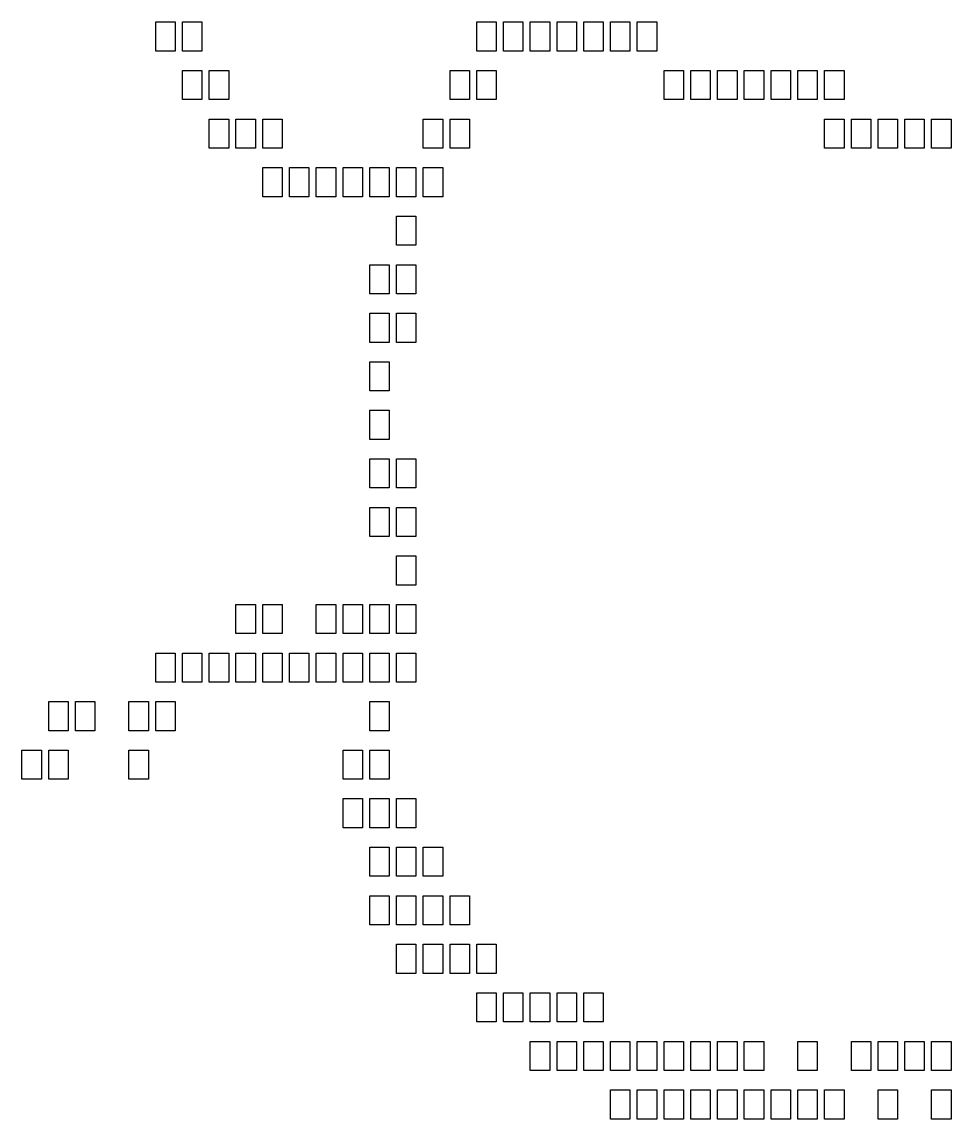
# Model space of a CAD drawing. Header units: metres. Extents: x 55 to 250, y 39 to 291.
# Drawn here: x 54.8 to 152, y 49.4 to 164.2 of the extents above; entities that cross this region are included whole.
import ezdxf

# ---------------------------------------------------------------- set-up
doc = ezdxf.new("R2010")
doc.units = ezdxf.units.M

msp = doc.modelspace()

# ---------------------------------------------------------------- linework, layer by layer
at = {"layer": '2', "color": 4}
for p, q in [((68.790422, 164.181271), (70.822546, 164.181271)), ((68.790422, 161.13324), (68.790422, 164.181271)), ((68.790422, 164.181271), (68.790422, 164.181271)), ((70.822546, 164.181271), (70.822546, 161.13324)), ((71.58839, 164.181271), (73.620514, 164.181271)), ((71.58839, 161.13324), (71.58839, 164.181271)), ((71.58839, 164.181271), (71.58839, 164.181271)), ((73.620514, 164.181271), (73.620514, 161.13324)), ((102.366047, 164.181271), (104.398171, 164.181271)), ((102.366047, 161.13324), (102.366047, 164.181271)), ((102.366047, 164.181271), (102.366047, 164.181271)), ((104.398171, 164.181271), (104.398171, 161.13324)), ((105.164015, 164.181271), (107.196139, 164.181271)), ((105.164015, 161.13324), (105.164015, 164.181271)), ((105.164015, 164.181271), (105.164015, 164.181271)), ((107.196139, 164.181271), (107.196139, 161.13324)), ((107.961986, 164.181271), (109.994107, 164.181271)), ((107.961986, 161.13324), (107.961986, 164.181271)), ((107.961986, 164.181271), (107.961986, 164.181271)), ((109.994107, 164.181271), (109.994107, 161.13324)), ((110.759954, 164.181271), (112.792078, 164.181271)), ((110.759954, 161.13324), (110.759954, 164.181271)), ((110.759954, 164.181271), (110.759954, 164.181271)), ((112.792078, 164.181271), (112.792078, 161.13324)), ((113.557922, 164.181271), (115.590046, 164.181271)), ((113.557922, 161.13324), (113.557922, 164.181271)), ((113.557922, 164.181271), (113.557922, 164.181271)), ((115.590046, 164.181271), (115.590046, 161.13324)), ((116.35589, 164.181271), (118.388014, 164.181271)), ((116.35589, 161.13324), (116.35589, 164.181271)), ((116.35589, 164.181271), (116.35589, 164.181271)), ((118.388014, 164.181271), (118.388014, 161.13324)), ((119.153861, 164.181271), (121.185982, 164.181271)), ((119.153861, 161.13324), (119.153861, 164.181271)), ((119.153861, 164.181271), (119.153861, 164.181271)), ((121.185982, 164.181271), (121.185982, 161.13324)), ((70.822546, 161.13324), (68.790422, 161.13324)), ((73.620514, 161.13324), (71.58839, 161.13324)), ((104.398171, 161.13324), (102.366047, 161.13324)), ((107.196139, 161.13324), (105.164015, 161.13324)), ((109.994107, 161.13324), (107.961986, 161.13324)), ((112.792078, 161.13324), (110.759954, 161.13324)), ((115.590046, 161.13324), (113.557922, 161.13324)), ((118.388014, 161.13324), (116.35589, 161.13324)), ((121.185982, 161.13324), (119.153861, 161.13324)), ((71.58839, 159.101271), (73.620514, 159.101271)), ((71.58839, 156.05324), (71.58839, 159.101271)), ((71.58839, 159.101271), (71.58839, 159.101271)), ((73.620514, 159.101271), (73.620514, 156.05324)), ((74.386361, 159.101271), (76.418482, 159.101271)), ((74.386361, 156.05324), (74.386361, 159.101271)), ((74.386361, 159.101271), (74.386361, 159.101271)), ((76.418482, 159.101271), (76.418482, 156.05324)), ((99.568079, 159.101271), (101.600203, 159.101271)), ((99.568079, 156.05324), (99.568079, 159.101271)), ((99.568079, 159.101271), (99.568079, 159.101271)), ((101.600203, 159.101271), (101.600203, 156.05324)), ((102.366047, 159.101271), (104.398171, 159.101271)), ((102.366047, 156.05324), (102.366047, 159.101271)), ((102.366047, 159.101271), (102.366047, 159.101271)), ((104.398171, 159.101271), (104.398171, 156.05324)), ((121.951829, 159.101271), (123.983953, 159.101271)), ((121.951829, 156.05324), (121.951829, 159.101271)), ((121.951829, 159.101271), (121.951829, 159.101271)), ((123.983953, 159.101271), (123.983953, 156.05324)), ((124.749797, 159.101271), (126.781921, 159.101271)), ((124.749797, 156.05324), (124.749797, 159.101271)), ((124.749797, 159.101271), (124.749797, 159.101271)), ((126.781921, 159.101271), (126.781921, 156.05324)), ((127.547765, 159.101271), (129.579889, 159.101271)), ((127.547765, 156.05324), (127.547765, 159.101271)), ((127.547765, 159.101271), (127.547765, 159.101271)), ((129.579889, 159.101271), (129.579889, 156.05324)), ((130.345736, 159.101271), (132.377857, 159.101271)), ((130.345736, 156.05324), (130.345736, 159.101271)), ((130.345736, 159.101271), (130.345736, 159.101271)), ((132.377857, 159.101271), (132.377857, 156.05324)), ((133.143704, 159.101271), (135.175828, 159.101271)), ((133.143704, 156.05324), (133.143704, 159.101271)), ((133.143704, 159.101271), (133.143704, 159.101271)), ((135.175828, 159.101271), (135.175828, 156.05324)), ((135.941672, 159.101271), (137.973796, 159.101271)), ((135.941672, 156.05324), (135.941672, 159.101271)), ((135.941672, 159.101271), (135.941672, 159.101271)), ((137.973796, 159.101271), (137.973796, 156.05324)), ((138.73964, 159.101271), (140.771764, 159.101271)), ((138.73964, 156.05324), (138.73964, 159.101271)), ((138.73964, 159.101271), (138.73964, 159.101271)), ((140.771764, 159.101271), (140.771764, 156.05324)), ((73.620514, 156.05324), (71.58839, 156.05324)), ((76.418482, 156.05324), (74.386361, 156.05324)), ((101.600203, 156.05324), (99.568079, 156.05324)), ((104.398171, 156.05324), (102.366047, 156.05324)), ((123.983953, 156.05324), (121.951829, 156.05324)), ((126.781921, 156.05324), (124.749797, 156.05324)), ((129.579889, 156.05324), (127.547765, 156.05324)), ((132.377857, 156.05324), (130.345736, 156.05324)), ((135.175828, 156.05324), (133.143704, 156.05324)), ((137.973796, 156.05324), (135.941672, 156.05324)), ((140.771764, 156.05324), (138.73964, 156.05324)), ((74.386361, 154.021271), (76.418482, 154.021271)), ((74.386361, 150.97324), (74.386361, 154.021271)), ((74.386361, 154.021271), (74.386361, 154.021271)), ((76.418482, 154.021271), (76.418482, 150.97324)), ((77.184329, 154.021271), (79.216453, 154.021271)), ((77.184329, 150.97324), (77.184329, 154.021271)), ((77.184329, 154.021271), (77.184329, 154.021271)), ((79.216453, 154.021271), (79.216453, 150.97324)), ((79.982297, 154.021271), (82.014421, 154.021271)), ((79.982297, 150.97324), (79.982297, 154.021271)), ((79.982297, 154.021271), (79.982297, 154.021271)), ((82.014421, 154.021271), (82.014421, 150.97324)), ((96.770111, 154.021271), (98.802232, 154.021271)), ((96.770111, 150.97324), (96.770111, 154.021271)), ((96.770111, 154.021271), (96.770111, 154.021271)), ((98.802232, 154.021271), (98.802232, 150.97324)), ((99.568079, 154.021271), (101.600203, 154.021271)), ((99.568079, 150.97324), (99.568079, 154.021271)), ((99.568079, 154.021271), (99.568079, 154.021271)), ((101.600203, 154.021271), (101.600203, 150.97324)), ((138.73964, 154.021271), (140.771764, 154.021271)), ((138.73964, 150.97324), (138.73964, 154.021271)), ((138.73964, 154.021271), (138.73964, 154.021271)), ((140.771764, 154.021271), (140.771764, 150.97324)), ((141.537611, 154.021271), (143.569732, 154.021271)), ((141.537611, 150.97324), (141.537611, 154.021271)), ((141.537611, 154.021271), (141.537611, 154.021271)), ((143.569732, 154.021271), (143.569732, 150.97324)), ((144.335579, 154.021271), (146.367703, 154.021271)), ((144.335579, 150.97324), (144.335579, 154.021271)), ((144.335579, 154.021271), (144.335579, 154.021271)), ((146.367703, 154.021271), (146.367703, 150.97324)), ((147.133547, 154.021271), (149.165671, 154.021271)), ((147.133547, 150.97324), (147.133547, 154.021271)), ((147.133547, 154.021271), (147.133547, 154.021271)), ((149.165671, 154.021271), (149.165671, 150.97324)), ((149.931515, 154.021271), (151.963639, 154.021271)), ((149.931515, 150.97324), (149.931515, 154.021271)), ((149.931515, 154.021271), (149.931515, 154.021271)), ((151.963639, 154.021271), (151.963639, 150.97324)), ((76.418482, 150.97324), (74.386361, 150.97324)), ((79.216453, 150.97324), (77.184329, 150.97324)), ((82.014421, 150.97324), (79.982297, 150.97324)), ((98.802232, 150.97324), (96.770111, 150.97324)), ((101.600203, 150.97324), (99.568079, 150.97324)), ((140.771764, 150.97324), (138.73964, 150.97324)), ((143.569732, 150.97324), (141.537611, 150.97324)), ((146.367703, 150.97324), (144.335579, 150.97324)), ((149.165671, 150.97324), (147.133547, 150.97324)), ((151.963639, 150.97324), (149.931515, 150.97324)), ((79.982297, 148.941271), (82.014421, 148.941271)), ((79.982297, 145.89324), (79.982297, 148.941271)), ((79.982297, 148.941271), (79.982297, 148.941271)), ((82.014421, 148.941271), (82.014421, 145.89324)), ((82.780265, 148.941271), (84.812389, 148.941271)), ((82.780265, 145.89324), (82.780265, 148.941271)), ((82.780265, 148.941271), (82.780265, 148.941271)), ((84.812389, 148.941271), (84.812389, 145.89324)), ((85.578236, 148.941271), (87.610357, 148.941271)), ((85.578236, 145.89324), (85.578236, 148.941271)), ((85.578236, 148.941271), (85.578236, 148.941271)), ((87.610357, 148.941271), (87.610357, 145.89324)), ((88.376204, 148.941271), (90.408328, 148.941271)), ((88.376204, 145.89324), (88.376204, 148.941271)), ((88.376204, 148.941271), (88.376204, 148.941271)), ((90.408328, 148.941271), (90.408328, 145.89324)), ((91.174172, 148.941271), (93.206296, 148.941271)), ((91.174172, 145.89324), (91.174172, 148.941271)), ((91.174172, 148.941271), (91.174172, 148.941271)), ((93.206296, 148.941271), (93.206296, 145.89324)), ((93.97214, 148.941271), (96.004264, 148.941271)), ((93.97214, 145.89324), (93.97214, 148.941271)), ((93.97214, 148.941271), (93.97214, 148.941271)), ((96.004264, 148.941271), (96.004264, 145.89324)), ((96.770111, 148.941271), (98.802232, 148.941271)), ((96.770111, 145.89324), (96.770111, 148.941271)), ((96.770111, 148.941271), (96.770111, 148.941271)), ((98.802232, 148.941271), (98.802232, 145.89324)), ((82.014421, 145.89324), (79.982297, 145.89324)), ((84.812389, 145.89324), (82.780265, 145.89324)), ((87.610357, 145.89324), (85.578236, 145.89324)), ((90.408328, 145.89324), (88.376204, 145.89324)), ((93.206296, 145.89324), (91.174172, 145.89324)), ((96.004264, 145.89324), (93.97214, 145.89324)), ((98.802232, 145.89324), (96.770111, 145.89324)), ((93.97214, 143.861271), (96.004264, 143.861271)), ((93.97214, 140.81324), (93.97214, 143.861271)), ((93.97214, 143.861271), (93.97214, 143.861271)), ((96.004264, 143.861271), (96.004264, 140.81324)), ((96.004264, 140.81324), (93.97214, 140.81324)), ((91.174172, 138.781271), (93.206296, 138.781271)), ((91.174172, 135.73324), (91.174172, 138.781271)), ((91.174172, 138.781271), (91.174172, 138.781271)), ((93.206296, 138.781271), (93.206296, 135.73324)), ((93.97214, 138.781271), (96.004264, 138.781271)), ((93.97214, 135.73324), (93.97214, 138.781271)), ((93.97214, 138.781271), (93.97214, 138.781271)), ((96.004264, 138.781271), (96.004264, 135.73324)), ((93.206296, 135.73324), (91.174172, 135.73324)), ((96.004264, 135.73324), (93.97214, 135.73324)), ((91.174172, 133.701271), (93.206296, 133.701271)), ((91.174172, 130.65324), (91.174172, 133.701271)), ((91.174172, 133.701271), (91.174172, 133.701271)), ((93.206296, 133.701271), (93.206296, 130.65324)), ((93.97214, 133.701271), (96.004264, 133.701271)), ((93.97214, 130.65324), (93.97214, 133.701271)), ((93.97214, 133.701271), (93.97214, 133.701271)), ((96.004264, 133.701271), (96.004264, 130.65324)), ((93.206296, 130.65324), (91.174172, 130.65324)), ((96.004264, 130.65324), (93.97214, 130.65324)), ((91.174172, 128.621271), (93.206296, 128.621271)), ((91.174172, 125.57324), (91.174172, 128.621271)), ((91.174172, 128.621271), (91.174172, 128.621271)), ((93.206296, 128.621271), (93.206296, 125.57324)), ((93.206296, 125.57324), (91.174172, 125.57324)), ((91.174172, 123.541271), (93.206296, 123.541271)), ((91.174172, 120.49324), (91.174172, 123.541271)), ((91.174172, 123.541271), (91.174172, 123.541271)), ((93.206296, 123.541271), (93.206296, 120.49324)), ((93.206296, 120.49324), (91.174172, 120.49324)), ((91.174172, 118.461271), (93.206296, 118.461271)), ((91.174172, 115.41324), (91.174172, 118.461271)), ((91.174172, 118.461271), (91.174172, 118.461271)), ((93.206296, 118.461271), (93.206296, 115.41324)), ((93.97214, 118.461271), (96.004264, 118.461271)), ((93.97214, 115.41324), (93.97214, 118.461271)), ((93.97214, 118.461271), (93.97214, 118.461271)), ((96.004264, 118.461271), (96.004264, 115.41324)), ((93.206296, 115.41324), (91.174172, 115.41324)), ((96.004264, 115.41324), (93.97214, 115.41324)), ((91.174172, 113.381271), (93.206296, 113.381271)), ((91.174172, 110.33324), (91.174172, 113.381271)), ((91.174172, 113.381271), (91.174172, 113.381271)), ((93.206296, 113.381271), (93.206296, 110.33324)), ((93.97214, 113.381271), (96.004264, 113.381271)), ((93.97214, 110.33324), (93.97214, 113.381271)), ((93.97214, 113.381271), (93.97214, 113.381271)), ((96.004264, 113.381271), (96.004264, 110.33324)), ((93.206296, 110.33324), (91.174172, 110.33324)), ((96.004264, 110.33324), (93.97214, 110.33324)), ((93.97214, 108.301271), (96.004264, 108.301271)), ((93.97214, 105.25324), (93.97214, 108.301271)), ((93.97214, 108.301271), (93.97214, 108.301271)), ((96.004264, 108.301271), (96.004264, 105.25324)), ((96.004264, 105.25324), (93.97214, 105.25324)), ((77.184329, 103.221271), (79.216453, 103.221271)), ((77.184329, 100.17324), (77.184329, 103.221271)), ((77.184329, 103.221271), (77.184329, 103.221271)), ((79.216453, 103.221271), (79.216453, 100.17324)), ((79.982297, 103.221271), (82.014421, 103.221271)), ((79.982297, 100.17324), (79.982297, 103.221271)), ((79.982297, 103.221271), (79.982297, 103.221271)), ((82.014421, 103.221271), (82.014421, 100.17324)), ((85.578236, 103.221271), (87.610357, 103.221271)), ((85.578236, 100.17324), (85.578236, 103.221271)), ((85.578236, 103.221271), (85.578236, 103.221271)), ((87.610357, 103.221271), (87.610357, 100.17324)), ((88.376204, 103.221271), (90.408328, 103.221271)), ((88.376204, 100.17324), (88.376204, 103.221271)), ((88.376204, 103.221271), (88.376204, 103.221271)), ((90.408328, 103.221271), (90.408328, 100.17324)), ((91.174172, 103.221271), (93.206296, 103.221271)), ((91.174172, 100.17324), (91.174172, 103.221271)), ((91.174172, 103.221271), (91.174172, 103.221271)), ((93.206296, 103.221271), (93.206296, 100.17324)), ((93.97214, 103.221271), (96.004264, 103.221271)), ((93.97214, 100.17324), (93.97214, 103.221271)), ((93.97214, 103.221271), (93.97214, 103.221271)), ((96.004264, 103.221271), (96.004264, 100.17324)), ((79.216453, 100.17324), (77.184329, 100.17324)), ((82.014421, 100.17324), (79.982297, 100.17324)), ((87.610357, 100.17324), (85.578236, 100.17324)), ((90.408328, 100.17324), (88.376204, 100.17324)), ((93.206296, 100.17324), (91.174172, 100.17324)), ((96.004264, 100.17324), (93.97214, 100.17324)), ((68.790422, 98.141271), (70.822546, 98.141271)), ((68.790422, 95.09324), (68.790422, 98.141271)), ((68.790422, 98.141271), (68.790422, 98.141271)), ((70.822546, 98.141271), (70.822546, 95.09324)), ((71.58839, 98.141271), (73.620514, 98.141271)), ((71.58839, 95.09324), (71.58839, 98.141271)), ((71.58839, 98.141271), (71.58839, 98.141271)), ((73.620514, 98.141271), (73.620514, 95.09324)), ((74.386361, 98.141271), (76.418482, 98.141271)), ((74.386361, 95.09324), (74.386361, 98.141271)), ((74.386361, 98.141271), (74.386361, 98.141271)), ((76.418482, 98.141271), (76.418482, 95.09324)), ((77.184329, 98.141271), (79.216453, 98.141271)), ((77.184329, 95.09324), (77.184329, 98.141271)), ((77.184329, 98.141271), (77.184329, 98.141271)), ((79.216453, 98.141271), (79.216453, 95.09324)), ((79.982297, 98.141271), (82.014421, 98.141271)), ((79.982297, 95.09324), (79.982297, 98.141271)), ((79.982297, 98.141271), (79.982297, 98.141271)), ((82.014421, 98.141271), (82.014421, 95.09324)), ((82.780265, 98.141271), (84.812389, 98.141271)), ((82.780265, 95.09324), (82.780265, 98.141271)), ((82.780265, 98.141271), (82.780265, 98.141271)), ((84.812389, 98.141271), (84.812389, 95.09324)), ((85.578236, 98.141271), (87.610357, 98.141271)), ((85.578236, 95.09324), (85.578236, 98.141271)), ((85.578236, 98.141271), (85.578236, 98.141271)), ((87.610357, 98.141271), (87.610357, 95.09324)), ((88.376204, 98.141271), (90.408328, 98.141271)), ((88.376204, 95.09324), (88.376204, 98.141271)), ((88.376204, 98.141271), (88.376204, 98.141271)), ((90.408328, 98.141271), (90.408328, 95.09324)), ((91.174172, 98.141271), (93.206296, 98.141271)), ((91.174172, 95.09324), (91.174172, 98.141271)), ((91.174172, 98.141271), (91.174172, 98.141271)), ((93.206296, 98.141271), (93.206296, 95.09324)), ((93.97214, 98.141271), (96.004264, 98.141271)), ((93.97214, 95.09324), (93.97214, 98.141271)), ((93.97214, 98.141271), (93.97214, 98.141271)), ((96.004264, 98.141271), (96.004264, 95.09324)), ((70.822546, 95.09324), (68.790422, 95.09324)), ((73.620514, 95.09324), (71.58839, 95.09324)), ((76.418482, 95.09324), (74.386361, 95.09324)), ((79.216453, 95.09324), (77.184329, 95.09324)), ((82.014421, 95.09324), (79.982297, 95.09324)), ((84.812389, 95.09324), (82.780265, 95.09324)), ((87.610357, 95.09324), (85.578236, 95.09324)), ((90.408328, 95.09324), (88.376204, 95.09324)), ((93.206296, 95.09324), (91.174172, 95.09324)), ((96.004264, 95.09324), (93.97214, 95.09324)), ((57.598547, 93.061271), (59.630671, 93.061271)), ((57.598547, 90.01324), (57.598547, 93.061271)), ((57.598547, 93.061271), (57.598547, 93.061271)), ((59.630671, 93.061271), (59.630671, 90.01324)), ((60.396515, 93.061271), (62.428639, 93.061271)), ((60.396515, 90.01324), (60.396515, 93.061271)), ((60.396515, 93.061271), (60.396515, 93.061271)), ((62.428639, 93.061271), (62.428639, 90.01324)), ((65.992454, 93.061271), (68.024578, 93.061271)), ((65.992454, 90.01324), (65.992454, 93.061271)), ((65.992454, 93.061271), (65.992454, 93.061271)), ((68.024578, 93.061271), (68.024578, 90.01324)), ((68.790422, 93.061271), (70.822546, 93.061271)), ((68.790422, 90.01324), (68.790422, 93.061271)), ((68.790422, 93.061271), (68.790422, 93.061271)), ((70.822546, 93.061271), (70.822546, 90.01324)), ((91.174172, 93.061271), (93.206296, 93.061271)), ((91.174172, 90.01324), (91.174172, 93.061271)), ((91.174172, 93.061271), (91.174172, 93.061271)), ((93.206296, 93.061271), (93.206296, 90.01324)), ((59.630671, 90.01324), (57.598547, 90.01324)), ((62.428639, 90.01324), (60.396515, 90.01324)), ((68.024578, 90.01324), (65.992454, 90.01324)), ((70.822546, 90.01324), (68.790422, 90.01324)), ((93.206296, 90.01324), (91.174172, 90.01324)), ((54.800579, 87.981271), (56.832703, 87.981271)), ((54.800579, 84.93324), (54.800579, 87.981271)), ((54.800579, 87.981271), (54.800579, 87.981271)), ((56.832703, 87.981271), (56.832703, 84.93324)), ((57.598547, 87.981271), (59.630671, 87.981271)), ((57.598547, 84.93324), (57.598547, 87.981271)), ((57.598547, 87.981271), (57.598547, 87.981271)), ((59.630671, 87.981271), (59.630671, 84.93324)), ((65.992454, 87.981271), (68.024578, 87.981271)), ((65.992454, 84.93324), (65.992454, 87.981271)), ((65.992454, 87.981271), (65.992454, 87.981271)), ((68.024578, 87.981271), (68.024578, 84.93324)), ((88.376204, 87.981271), (90.408328, 87.981271)), ((88.376204, 84.93324), (88.376204, 87.981271)), ((88.376204, 87.981271), (88.376204, 87.981271)), ((90.408328, 87.981271), (90.408328, 84.93324)), ((91.174172, 87.981271), (93.206296, 87.981271)), ((91.174172, 84.93324), (91.174172, 87.981271)), ((91.174172, 87.981271), (91.174172, 87.981271)), ((93.206296, 87.981271), (93.206296, 84.93324)), ((56.832703, 84.93324), (54.800579, 84.93324)), ((59.630671, 84.93324), (57.598547, 84.93324)), ((68.024578, 84.93324), (65.992454, 84.93324)), ((90.408328, 84.93324), (88.376204, 84.93324)), ((93.206296, 84.93324), (91.174172, 84.93324)), ((88.376204, 82.901271), (90.408328, 82.901271)), ((88.376204, 79.85324), (88.376204, 82.901271)), ((88.376204, 82.901271), (88.376204, 82.901271)), ((90.408328, 82.901271), (90.408328, 79.85324)), ((91.174172, 82.901271), (93.206296, 82.901271)), ((91.174172, 79.85324), (91.174172, 82.901271)), ((91.174172, 82.901271), (91.174172, 82.901271)), ((93.206296, 82.901271), (93.206296, 79.85324)), ((93.97214, 82.901271), (96.004264, 82.901271)), ((93.97214, 79.85324), (93.97214, 82.901271)), ((93.97214, 82.901271), (93.97214, 82.901271)), ((96.004264, 82.901271), (96.004264, 79.85324)), ((90.408328, 79.85324), (88.376204, 79.85324)), ((93.206296, 79.85324), (91.174172, 79.85324)), ((96.004264, 79.85324), (93.97214, 79.85324)), ((91.174172, 77.821271), (93.206296, 77.821271)), ((91.174172, 74.77324), (91.174172, 77.821271)), ((91.174172, 77.821271), (91.174172, 77.821271)), ((93.206296, 77.821271), (93.206296, 74.77324)), ((93.97214, 77.821271), (96.004264, 77.821271)), ((93.97214, 74.77324), (93.97214, 77.821271)), ((93.97214, 77.821271), (93.97214, 77.821271)), ((96.004264, 77.821271), (96.004264, 74.77324)), ((96.770111, 77.821271), (98.802232, 77.821271)), ((96.770111, 74.77324), (96.770111, 77.821271)), ((96.770111, 77.821271), (96.770111, 77.821271)), ((98.802232, 77.821271), (98.802232, 74.77324)), ((93.206296, 74.77324), (91.174172, 74.77324)), ((96.004264, 74.77324), (93.97214, 74.77324)), ((98.802232, 74.77324), (96.770111, 74.77324)), ((91.174172, 72.741271), (93.206296, 72.741271)), ((91.174172, 69.69324), (91.174172, 72.741271)), ((91.174172, 72.741271), (91.174172, 72.741271)), ((93.206296, 72.741271), (93.206296, 69.69324)), ((93.97214, 72.741271), (96.004264, 72.741271)), ((93.97214, 69.69324), (93.97214, 72.741271)), ((93.97214, 72.741271), (93.97214, 72.741271)), ((96.004264, 72.741271), (96.004264, 69.69324)), ((96.770111, 72.741271), (98.802232, 72.741271)), ((96.770111, 69.69324), (96.770111, 72.741271)), ((96.770111, 72.741271), (96.770111, 72.741271)), ((98.802232, 72.741271), (98.802232, 69.69324)), ((99.568079, 72.741271), (101.600203, 72.741271)), ((99.568079, 69.69324), (99.568079, 72.741271)), ((99.568079, 72.741271), (99.568079, 72.741271)), ((101.600203, 72.741271), (101.600203, 69.69324)), ((93.206296, 69.69324), (91.174172, 69.69324)), ((96.004264, 69.69324), (93.97214, 69.69324)), ((98.802232, 69.69324), (96.770111, 69.69324)), ((101.600203, 69.69324), (99.568079, 69.69324)), ((93.97214, 67.661271), (96.004264, 67.661271)), ((93.97214, 64.61324), (93.97214, 67.661271)), ((93.97214, 67.661271), (93.97214, 67.661271)), ((96.004264, 67.661271), (96.004264, 64.61324)), ((96.770111, 67.661271), (98.802232, 67.661271)), ((96.770111, 64.61324), (96.770111, 67.661271)), ((96.770111, 67.661271), (96.770111, 67.661271)), ((98.802232, 67.661271), (98.802232, 64.61324)), ((99.568079, 67.661271), (101.600203, 67.661271)), ((99.568079, 64.61324), (99.568079, 67.661271)), ((99.568079, 67.661271), (99.568079, 67.661271)), ((101.600203, 67.661271), (101.600203, 64.61324)), ((102.366047, 67.661271), (104.398171, 67.661271)), ((102.366047, 64.61324), (102.366047, 67.661271)), ((102.366047, 67.661271), (102.366047, 67.661271)), ((104.398171, 67.661271), (104.398171, 64.61324)), ((96.004264, 64.61324), (93.97214, 64.61324)), ((98.802232, 64.61324), (96.770111, 64.61324)), ((101.600203, 64.61324), (99.568079, 64.61324)), ((104.398171, 64.61324), (102.366047, 64.61324)), ((102.366047, 62.581271), (104.398171, 62.581271)), ((102.366047, 59.53324), (102.366047, 62.581271)), ((102.366047, 62.581271), (102.366047, 62.581271)), ((104.398171, 62.581271), (104.398171, 59.53324)), ((105.164015, 62.581271), (107.196139, 62.581271)), ((105.164015, 59.53324), (105.164015, 62.581271)), ((105.164015, 62.581271), (105.164015, 62.581271)), ((107.196139, 62.581271), (107.196139, 59.53324)), ((107.961986, 62.581271), (109.994107, 62.581271)), ((107.961986, 59.53324), (107.961986, 62.581271)), ((107.961986, 62.581271), (107.961986, 62.581271)), ((109.994107, 62.581271), (109.994107, 59.53324)), ((110.759954, 62.581271), (112.792078, 62.581271)), ((110.759954, 59.53324), (110.759954, 62.581271)), ((110.759954, 62.581271), (110.759954, 62.581271)), ((112.792078, 62.581271), (112.792078, 59.53324)), ((113.557922, 62.581271), (115.590046, 62.581271)), ((113.557922, 59.53324), (113.557922, 62.581271)), ((113.557922, 62.581271), (113.557922, 62.581271)), ((115.590046, 62.581271), (115.590046, 59.53324)), ((104.398171, 59.53324), (102.366047, 59.53324)), ((107.196139, 59.53324), (105.164015, 59.53324)), ((109.994107, 59.53324), (107.961986, 59.53324)), ((112.792078, 59.53324), (110.759954, 59.53324)), ((115.590046, 59.53324), (113.557922, 59.53324)), ((107.961986, 57.501271), (109.994107, 57.501271)), ((107.961986, 54.45324), (107.961986, 57.501271)), ((107.961986, 57.501271), (107.961986, 57.501271)), ((109.994107, 57.501271), (109.994107, 54.45324)), ((110.759954, 57.501271), (112.792078, 57.501271)), ((110.759954, 54.45324), (110.759954, 57.501271)), ((110.759954, 57.501271), (110.759954, 57.501271)), ((112.792078, 57.501271), (112.792078, 54.45324)), ((113.557922, 57.501271), (115.590046, 57.501271)), ((113.557922, 54.45324), (113.557922, 57.501271)), ((113.557922, 57.501271), (113.557922, 57.501271)), ((115.590046, 57.501271), (115.590046, 54.45324)), ((116.35589, 57.501271), (118.388014, 57.501271)), ((116.35589, 54.45324), (116.35589, 57.501271)), ((116.35589, 57.501271), (116.35589, 57.501271)), ((118.388014, 57.501271), (118.388014, 54.45324)), ((119.153861, 57.501271), (121.185982, 57.501271)), ((119.153861, 54.45324), (119.153861, 57.501271)), ((119.153861, 57.501271), (119.153861, 57.501271)), ((121.185982, 57.501271), (121.185982, 54.45324)), ((121.951829, 57.501271), (123.983953, 57.501271)), ((121.951829, 54.45324), (121.951829, 57.501271)), ((121.951829, 57.501271), (121.951829, 57.501271)), ((123.983953, 57.501271), (123.983953, 54.45324)), ((124.749797, 57.501271), (126.781921, 57.501271)), ((124.749797, 54.45324), (124.749797, 57.501271)), ((124.749797, 57.501271), (124.749797, 57.501271)), ((126.781921, 57.501271), (126.781921, 54.45324)), ((127.547765, 57.501271), (129.579889, 57.501271)), ((127.547765, 54.45324), (127.547765, 57.501271)), ((127.547765, 57.501271), (127.547765, 57.501271)), ((129.579889, 57.501271), (129.579889, 54.45324)), ((130.345736, 57.501271), (132.377857, 57.501271)), ((130.345736, 54.45324), (130.345736, 57.501271)), ((130.345736, 57.501271), (130.345736, 57.501271)), ((132.377857, 57.501271), (132.377857, 54.45324)), ((135.941672, 57.501271), (137.973796, 57.501271)), ((135.941672, 54.45324), (135.941672, 57.501271)), ((135.941672, 57.501271), (135.941672, 57.501271)), ((137.973796, 57.501271), (137.973796, 54.45324)), ((141.537611, 57.501271), (143.569732, 57.501271)), ((141.537611, 54.45324), (141.537611, 57.501271)), ((141.537611, 57.501271), (141.537611, 57.501271)), ((143.569732, 57.501271), (143.569732, 54.45324)), ((144.335579, 57.501271), (146.367703, 57.501271)), ((144.335579, 54.45324), (144.335579, 57.501271)), ((144.335579, 57.501271), (144.335579, 57.501271)), ((146.367703, 57.501271), (146.367703, 54.45324)), ((147.133547, 57.501271), (149.165671, 57.501271)), ((147.133547, 54.45324), (147.133547, 57.501271)), ((147.133547, 57.501271), (147.133547, 57.501271)), ((149.165671, 57.501271), (149.165671, 54.45324)), ((149.931515, 57.501271), (151.963639, 57.501271)), ((149.931515, 54.45324), (149.931515, 57.501271)), ((149.931515, 57.501271), (149.931515, 57.501271)), ((151.963639, 57.501271), (151.963639, 54.45324)), ((109.994107, 54.45324), (107.961986, 54.45324)), ((112.792078, 54.45324), (110.759954, 54.45324)), ((115.590046, 54.45324), (113.557922, 54.45324)), ((118.388014, 54.45324), (116.35589, 54.45324)), ((121.185982, 54.45324), (119.153861, 54.45324)), ((123.983953, 54.45324), (121.951829, 54.45324)), ((126.781921, 54.45324), (124.749797, 54.45324)), ((129.579889, 54.45324), (127.547765, 54.45324)), ((132.377857, 54.45324), (130.345736, 54.45324)), ((137.973796, 54.45324), (135.941672, 54.45324)), ((143.569732, 54.45324), (141.537611, 54.45324)), ((146.367703, 54.45324), (144.335579, 54.45324)), ((149.165671, 54.45324), (147.133547, 54.45324)), ((151.963639, 54.45324), (149.931515, 54.45324)), ((116.35589, 52.421271), (118.388014, 52.421271)), ((116.35589, 49.37324), (116.35589, 52.421271)), ((116.35589, 52.421271), (116.35589, 52.421271)), ((118.388014, 52.421271), (118.388014, 49.37324)), ((119.153861, 52.421271), (121.185982, 52.421271)), ((119.153861, 49.37324), (119.153861, 52.421271)), ((119.153861, 52.421271), (119.153861, 52.421271)), ((121.185982, 52.421271), (121.185982, 49.37324)), ((121.951829, 52.421271), (123.983953, 52.421271)), ((121.951829, 49.37324), (121.951829, 52.421271)), ((121.951829, 52.421271), (121.951829, 52.421271)), ((123.983953, 52.421271), (123.983953, 49.37324)), ((124.749797, 52.421271), (126.781921, 52.421271)), ((124.749797, 49.37324), (124.749797, 52.421271)), ((124.749797, 52.421271), (124.749797, 52.421271)), ((126.781921, 52.421271), (126.781921, 49.37324)), ((127.547765, 52.421271), (129.579889, 52.421271)), ((127.547765, 49.37324), (127.547765, 52.421271)), ((127.547765, 52.421271), (127.547765, 52.421271)), ((129.579889, 52.421271), (129.579889, 49.37324)), ((130.345736, 52.421271), (132.377857, 52.421271)), ((130.345736, 49.37324), (130.345736, 52.421271)), ((130.345736, 52.421271), (130.345736, 52.421271)), ((132.377857, 52.421271), (132.377857, 49.37324)), ((133.143704, 52.421271), (135.175828, 52.421271)), ((133.143704, 49.37324), (133.143704, 52.421271)), ((133.143704, 52.421271), (133.143704, 52.421271)), ((135.175828, 52.421271), (135.175828, 49.37324)), ((135.941672, 52.421271), (137.973796, 52.421271)), ((135.941672, 49.37324), (135.941672, 52.421271)), ((135.941672, 52.421271), (135.941672, 52.421271)), ((137.973796, 52.421271), (137.973796, 49.37324)), ((138.73964, 52.421271), (140.771764, 52.421271)), ((138.73964, 49.37324), (138.73964, 52.421271)), ((138.73964, 52.421271), (138.73964, 52.421271)), ((140.771764, 52.421271), (140.771764, 49.37324)), ((144.335579, 52.421271), (146.367703, 52.421271)), ((144.335579, 49.37324), (144.335579, 52.421271)), ((144.335579, 52.421271), (144.335579, 52.421271)), ((146.367703, 52.421271), (146.367703, 49.37324)), ((149.931515, 52.421271), (151.963639, 52.421271)), ((149.931515, 49.37324), (149.931515, 52.421271)), ((149.931515, 52.421271), (149.931515, 52.421271)), ((151.963639, 52.421271), (151.963639, 49.37324)), ((118.388014, 49.37324), (116.35589, 49.37324)), ((121.185982, 49.37324), (119.153861, 49.37324)), ((123.983953, 49.37324), (121.951829, 49.37324)), ((126.781921, 49.37324), (124.749797, 49.37324)), ((129.579889, 49.37324), (127.547765, 49.37324)), ((132.377857, 49.37324), (130.345736, 49.37324)), ((135.175828, 49.37324), (133.143704, 49.37324)), ((137.973796, 49.37324), (135.941672, 49.37324)), ((140.771764, 49.37324), (138.73964, 49.37324)), ((146.367703, 49.37324), (144.335579, 49.37324)), ((151.963639, 49.37324), (149.931515, 49.37324))]:
    msp.add_line(p, q, dxfattribs=at)

doc.saveas('drawing.dxf')
